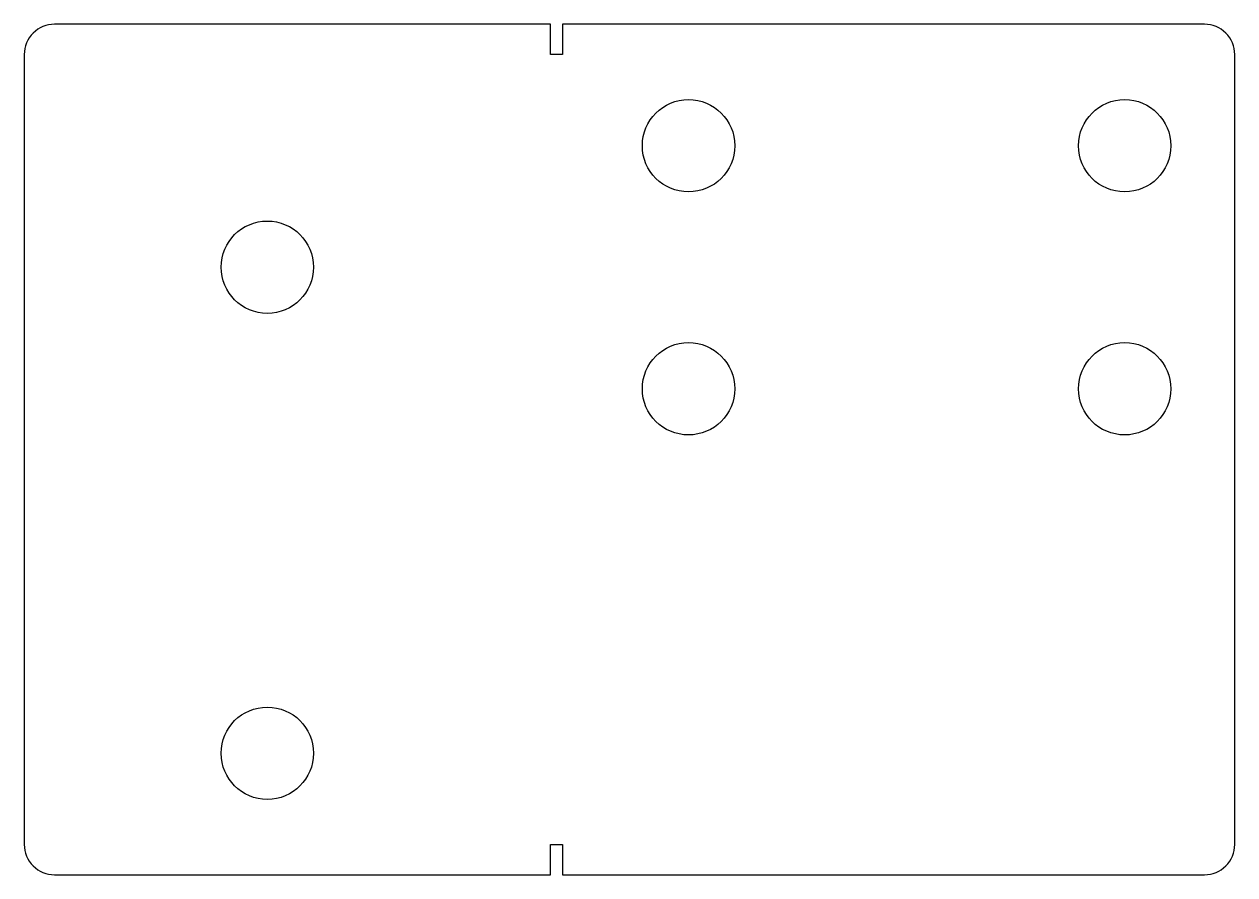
# Model space of a CAD drawing. Header units: inches. Extents: x -2.49 to 0, y -0.06 to 1.69.
import ezdxf

# ---------------------------------------------------------------- set-up
doc = ezdxf.new("R2010")
doc.units = ezdxf.units.IN
doc.header["$MEASUREMENT"] = 0

msp = doc.modelspace()

# ---------------------------------------------------------------- linework, layer by layer
msp.add_lwpolyline([(-1.4075, -0.0625), (-1.4075, 0), (-1.3825, 0), (-1.3825, -0.0625), (-0.0625, -0.0625, 0.414214), (0, 0), (0, 1.625, 0.414214), (-0.0625, 1.6875), (-1.3825, 1.6875), (-1.3825, 1.625), (-1.4075, 1.625), (-1.4075, 1.6875), (-2.4274, 1.6875, 0.414214), (-2.4899, 1.625), (-2.4899, 0, 0.414214), (-2.4274, -0.0625)], format="xyb", close=True)
for centre in [(-1.1235, 1.4375), (-0.2265, 1.4375), (-1.9899, 1.1875), (-1.1235, 0.9375), (-0.2265, 0.9375), (-1.9899, 0.1875)]:
    msp.add_circle(centre, 0.095)

doc.saveas('drawing.dxf')
